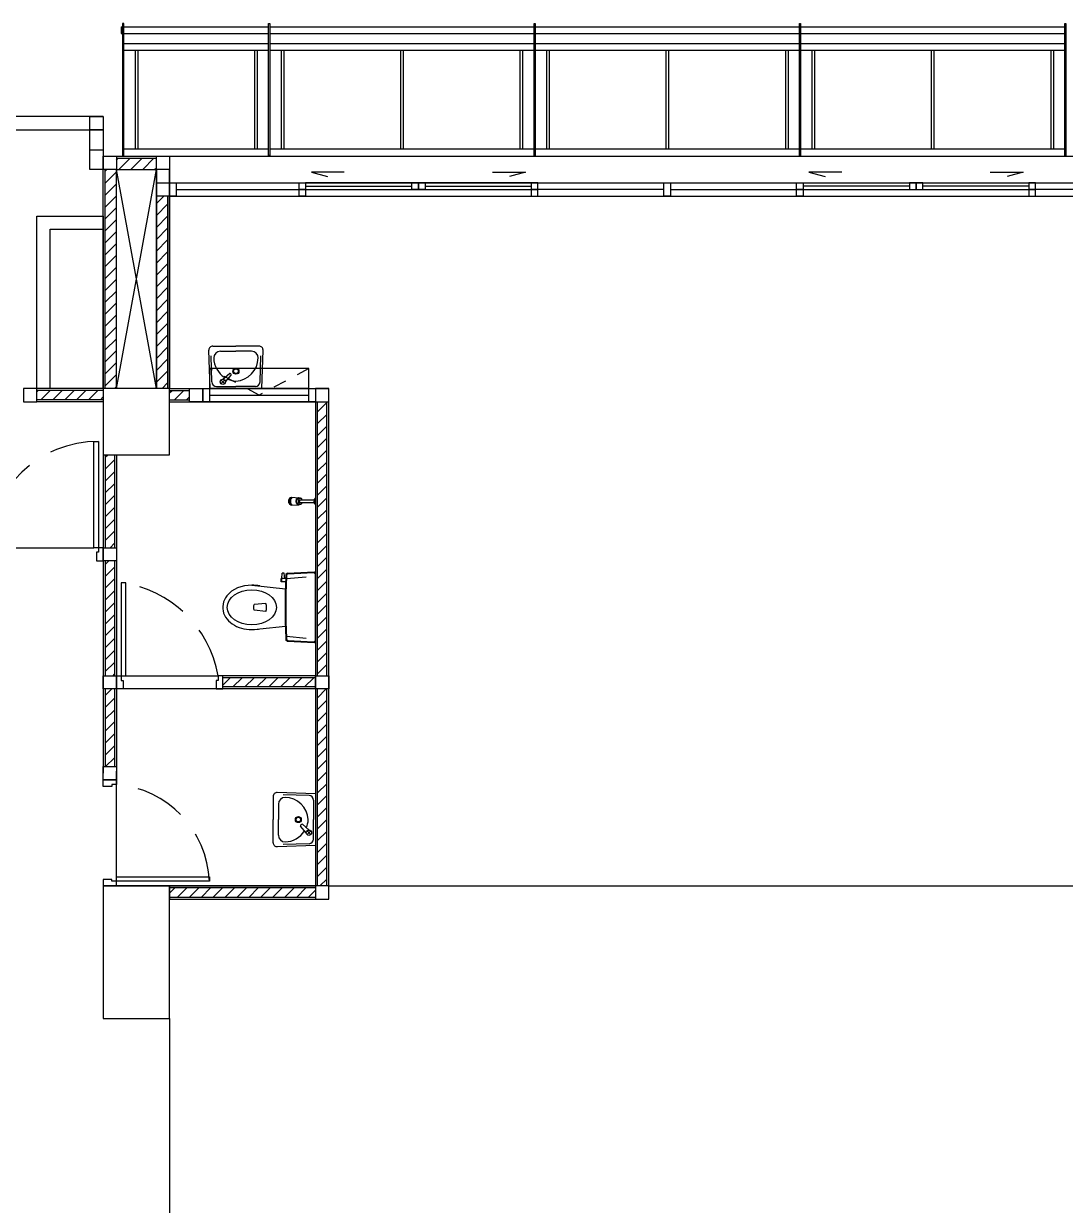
# Model space of a CAD drawing. Header units: millimetres. Extents: x -398 to 816, y -1 to 208.
# Drawn here: x 412.07 to 419.92, y 35.49 to 44.4 of the extents above; entities that cross this region are included whole.
import ezdxf

# ---------------------------------------------------------------- set-up
doc = ezdxf.new("R2010")
doc.units = ezdxf.units.MM
doc.linetypes.add('DASHED', pattern=[0.75, 0.5, -0.25])
for name, color, linetype in [('AA_Column', 5, 'Continuous'), ('AA_Door', 3, 'Continuous'), ('AA_Floor', 31, 'Continuous'), ('AA_furn', 11, 'Continuous'), ('AA_Hatch', 8, 'Continuous'), ('AA_Roof', 6, 'Continuous'), ('AA_Wall', 1, 'Continuous'), ('AA_Window', 4, 'Continuous')]:
    doc.layers.add(name, color=color, linetype=linetype)

msp = doc.modelspace()

# ---------------------------------------------------------------- linework, layer by layer
at = {"color": 9}
for p, q in [((413.4923, 41.9689), (413.6664, 41.9689)), ((413.8404, 41.9689), (413.6664, 41.9689)), ((413.4714, 41.6489), (413.4624, 41.938)), ((413.4849, 41.6978), (413.4787, 41.8939)), ((413.5489, 41.9289), (413.6664, 41.9289)), ((413.7839, 41.9289), (413.6664, 41.9289)), ((413.8479, 41.6978), (413.854, 41.8939)), ((413.8614, 41.6489), (413.8704, 41.938)), ((413.5535, 41.6848), (413.5818, 41.7131)), ((413.5535, 41.7131), (413.5818, 41.6848)), ((413.5664, 41.7189), (413.6172, 41.7626)), ((413.5876, 41.6977), (413.6313, 41.7484)), ((413.8614, 41.6489), (413.4714, 41.6489)), ((413.5198, 41.6639), (413.6664, 41.6639)), ((413.8129, 41.6639), (413.6664, 41.6639)), ((414.0819, 40.8024), (414.0686, 40.8034)), ((414.0828, 40.811), (414.07, 40.8101)), ((414.07, 40.8101), (414.07, 40.8101)), ((414.0867, 40.8177), (414.0739, 40.8187)), ((414.0919, 40.8252), (414.079, 40.8243)), ((414.079, 40.8243), (414.079, 40.8244)), ((414.0839, 40.8284), (414.1393, 40.8258)), ((414.1524, 40.8224), (414.1384, 40.8224)), ((414.0819, 40.7954), (414.0685, 40.7944)), ((414.0828, 40.7871), (414.0697, 40.7881)), ((414.086, 40.7803), (414.0731, 40.7794)), ((414.0775, 40.7739), (414.0775, 40.7738)), ((414.0904, 40.7729), (414.0775, 40.7739)), ((414.0839, 40.7695), (414.1392, 40.7719)), ((414.1524, 40.7755), (414.1384, 40.7755)), ((413.9464, 38.573), (413.9464, 38.3989)), ((414.2664, 38.5939), (413.9773, 38.603)), ((414.2175, 38.5805), (414.0214, 38.5866)), ((414.2664, 38.5939), (414.2664, 38.2039)), ((413.9864, 38.5164), (413.9864, 38.3989)), ((414.2514, 38.5455), (414.2514, 38.3989)), ((413.9464, 38.2249), (413.9464, 38.3989)), ((413.9864, 38.2814), (413.9864, 38.3989)), ((414.2514, 38.2524), (414.2514, 38.3989)), ((414.1964, 38.299), (414.1527, 38.3497)), ((414.2176, 38.3202), (414.1669, 38.3639)), ((414.2305, 38.2861), (414.2022, 38.3144)), ((414.2022, 38.2861), (414.2305, 38.3144)), ((414.2175, 38.2174), (414.0214, 38.2113)), ((414.2664, 38.2039), (413.9773, 38.1949))]:
    msp.add_line(p, q, dxfattribs=at)
for points in [[(414.0851, 40.7696, -0.021721), (414.0839, 40.7695, -0.137703), (414.0767, 40.7715, -0.107036), (414.0697, 40.7781, -0.080802), (414.0655, 40.7872, -0.068708), (414.0639, 40.7989, -0.068708), (414.0655, 40.8106, -0.080802), (414.0697, 40.8197, -0.107036), (414.0767, 40.8263, -0.137703), (414.0839, 40.8284, -0.011582), (414.0845, 40.8284, -0.107036)], [(414.0685, 40.7944, -0.019373), (414.0684, 40.7984, -0.026088), (414.0686, 40.8034, -0.070474)], [(414.07, 40.8101, -0.075588), (414.0739, 40.8187, -0.107036)], [(414.079, 40.8244, -0.02862), (414.0812, 40.8258, -0.137703), (414.0884, 40.8279, -0.011582), (414.089, 40.8279, -0.107036)], [(414.1472, 40.7755, -0.037038), (414.1447, 40.7737, -0.138318), (414.1381, 40.7719, -0.138318), (414.1316, 40.7737, -0.107063), (414.1252, 40.7798, -0.080523), (414.1214, 40.7881, -0.068353), (414.1199, 40.7989, -0.068353), (414.1214, 40.8096, -0.080523), (414.1252, 40.818, -0.107063), (414.1316, 40.824, -0.138318), (414.1381, 40.8259, -0.138318), (414.1447, 40.824, -0.034344), (414.147, 40.8224, -0.080523)], [(414.1384, 40.7755, -0.166556), (414.1341, 40.777, -0.10552), (414.1295, 40.7824, -0.068258), (414.1269, 40.7895, -0.054428), (414.1259, 40.7989, -0.054428), (414.1269, 40.8084, -0.068258), (414.1295, 40.8155, -0.10552), (414.1341, 40.8209, -0.166556), (414.1384, 40.8224, -0.166556)], [(414.1637, 40.7889, -0.063152), (414.1612, 40.7824, -0.10552), (414.1567, 40.777, -0.166556), (414.1524, 40.7755, -0.166556), (414.1481, 40.777, -0.10552), (414.1435, 40.7824, -0.068258), (414.1409, 40.7895, -0.054428), (414.1399, 40.7989, -0.054428), (414.1409, 40.8084, -0.068258), (414.1435, 40.8155, -0.10552), (414.1481, 40.8209, -0.166556), (414.1524, 40.8224, -0.166556), (414.1567, 40.8209, -0.10552), (414.1612, 40.8155, -0.063152), (414.1637, 40.8089, -0.054428)], [(414.1516, 40.7889, -0.130501), (414.149, 40.7896, -0.106504), (414.1465, 40.7919, -0.08409), (414.145, 40.795, -0.073064), (414.1444, 40.7989, -0.073064), (414.145, 40.8029, -0.08409), (414.1465, 40.806, -0.106504), (414.149, 40.8082, -0.130501), (414.1516, 40.8089, -0.130501)], [(414.0731, 40.7794, -0.064149), (414.07, 40.7867, -0.004199), (414.0697, 40.7881, -0.027357)], [(414.0846, 40.7695, -0.06826), (414.0812, 40.771, -0.050457), (414.0775, 40.7738, -0.080802)]]:
    msp.add_lwpolyline(points, format="xyb", dxfattribs=at)
for points in [[(414.1516, 40.8089), (414.2564, 40.8089)], [(414.2634, 40.8209), (414.2564, 40.8114), (414.2564, 40.8089)], [(414.2564, 40.8089), (414.2564, 40.7989)], [(414.2564, 40.7889), (414.2564, 40.7989)], [(414.2664, 40.7989), (414.2664, 40.8209), (414.2634, 40.8209)], [(414.2634, 40.8209), (414.2634, 40.7989)], [(414.2664, 40.7989), (414.2664, 40.7769), (414.2634, 40.7769)], [(414.2634, 40.7769), (414.2634, 40.7989)], [(414.1516, 40.7889), (414.2564, 40.7889)], [(414.2634, 40.7769), (414.2564, 40.7864), (414.2564, 40.7889)]]:
    msp.add_lwpolyline(points, dxfattribs=at)
for centre, radius in [((413.6664, 41.7789), 0.0225), ((413.6664, 41.7789), 0.0175), ((413.5677, 41.6989), 0.02), ((414.1364, 38.3989), 0.0225), ((414.1364, 38.3989), 0.0175), ((414.2164, 38.3002), 0.02)]:
    msp.add_circle(centre, radius, dxfattribs=at)
for centre, radius, start, end in [((413.4923, 41.9389), 0.03, 90, 181.78991), ((413.8404, 41.9389), 0.03, 358.21009, 90), ((413.5489, 41.8789), 0.05, 90, 180), ((413.6781, 41.8828), 0.1793, 181.24443, 237.37062), ((413.6546, 41.8828), 0.1793, 273.75334, 358.75557), ((413.7839, 41.8789), 0.05, 0, 90), ((413.5198, 41.6989), 0.035, 181.78991, 270), ((413.6781, 41.8828), 0.1793, 246.2049, 266.24666), ((413.6189, 41.7502), 0.0125, 351.8699, 98.1301), ((413.8129, 41.6989), 0.035, 270, 358.21009), ((414.1811, 40.7989), 0.0438, 167.53823, 180), ((414.1811, 40.7989), 0.0438, 180, 192.46177), ((414.1657, 40.8024), 0.0279, 151.91881, 167.53823), ((414.1559, 40.8076), 0.0169, 127.82457, 151.91881), ((414.1499, 40.8154), 0.007, 90, 127.82457), ((414.1499, 40.8154), 0.007, 79.65337, 90), ((414.1657, 40.7955), 0.0279, 192.46177, 208.08119), ((414.1559, 40.7903), 0.0169, 208.08119, 232.17543), ((414.1499, 40.7825), 0.007, 232.17543, 270), ((414.1499, 40.7825), 0.007, 270, 280.34663), ((413.9764, 38.573), 0.03, 88.21009, 180), ((414.2164, 38.5455), 0.035, 0, 88.21009), ((414.0364, 38.5164), 0.05, 90, 180), ((414.0325, 38.3872), 0.1793, 3.75334, 88.75557), ((414.0325, 38.4107), 0.1793, 336.2049, 356.24666), ((414.0325, 38.4107), 0.1793, 271.24443, 327.37062), ((414.1651, 38.3515), 0.0125, 81.8699, 188.1301), ((413.9764, 38.2249), 0.03, 180, 271.78991), ((414.0364, 38.2814), 0.05, 180, 270), ((414.2164, 38.2524), 0.035, 271.78991, 0)]:
    msp.add_arc(centre, radius, start, end, dxfattribs=at)
at = {"layer": 'AA_Column', "color": 9}
for p, q in [((413.1664, 41.6489), (412.6664, 41.6489)), ((412.6664, 41.6489), (412.6664, 41.1489)), ((413.1664, 41.1489), (413.1664, 41.6489)), ((412.6664, 41.1489), (413.1664, 41.1489)), ((413.1664, 37.8989), (412.6664, 37.8989)), ((412.6664, 37.8989), (412.6664, 36.8989)), ((413.1664, 37.8989), (412.6664, 37.8989)), ((412.6664, 37.8989), (412.6664, 36.8989)), ((413.1664, 37.8989), (412.6664, 37.8989)), ((412.6664, 37.8989), (412.6664, 36.8989)), ((413.1664, 36.8989), (413.1664, 37.8989)), ((413.1664, 36.8989), (413.1664, 37.8989)), ((413.1664, 36.8989), (413.1664, 37.8989)), ((412.6664, 36.8989), (413.1664, 36.8989)), ((412.6664, 36.8989), (413.1664, 36.8989)), ((412.6664, 36.8989), (413.1664, 36.8989))]:
    msp.add_line(p, q, dxfattribs=at)
at = {"layer": 'AA_Door', "color": 9}
for p, q in [((412.8364, 40.1839), (412.8014, 40.1839)), ((412.8014, 40.1839), (412.8014, 39.4839)), ((412.8364, 39.4839), (412.8364, 40.1839)), ((412.7664, 39.3839), (412.7664, 39.4839)), ((412.7664, 39.4839), (412.8014, 39.4839)), ((412.8014, 39.4839), (412.8014, 39.4489)), ((412.8014, 39.4839), (412.8364, 39.4839)), ((413.5664, 39.4839), (413.5314, 39.4839)), ((413.5314, 39.4839), (413.5314, 39.4489)), ((413.5664, 39.3839), (413.5664, 39.4839)), ((412.8164, 39.3839), (412.7664, 39.3839)), ((412.8014, 39.4489), (412.8164, 39.4489)), ((412.8164, 39.4489), (412.8164, 39.3839)), ((413.5314, 39.4489), (413.5164, 39.4489)), ((413.5164, 39.4489), (413.5164, 39.3839)), ((413.5164, 39.3839), (413.5664, 39.3839)), ((412.6664, 38.6989), (412.7664, 38.6989)), ((412.6664, 38.6489), (412.6664, 38.6989)), ((412.7664, 38.6639), (412.7314, 38.6639)), ((412.7314, 38.6639), (412.7314, 38.6489)), ((412.7664, 38.6989), (412.7664, 38.6639)), ((412.7314, 38.6489), (412.6664, 38.6489)), ((412.7314, 37.9489), (412.6664, 37.9489)), ((412.6664, 37.9489), (412.6664, 37.8989)), ((412.7314, 37.9339), (412.7314, 37.9489)), ((412.7664, 37.9689), (413.4664, 37.9689)), ((412.7664, 37.9339), (412.7664, 37.9689)), ((413.4664, 37.9689), (413.4664, 37.9339)), ((412.6664, 37.8989), (412.7664, 37.8989)), ((412.7664, 37.9339), (412.7314, 37.9339)), ((413.4664, 37.9339), (412.7664, 37.9339)), ((412.7664, 37.8989), (412.7664, 37.9339))]:
    msp.add_line(p, q, dxfattribs=at)
msp.add_lwpolyline([(412.5964, 40.4489), (412.5964, 41.2489), (412.6314, 41.2489), (412.6314, 40.4489)], close=True, dxfattribs=at)
msp.add_lwpolyline([(412.6664, 40.3489), (412.6664, 40.4489), (412.6314, 40.4489), (412.6314, 40.4139), (412.6164, 40.4139), (412.6164, 40.3489), (412.6664, 40.3489)], dxfattribs=at)
at = {"layer": 'AA_Door', "color": 9, "linetype": 'DASHED', "ltscale": 0.75}
for centre, radius, start, end in [((412.6238, 40.4263), 0.8227, 89.47074, 178.42045), ((412.6918, 39.339), 0.852, 9.79491, 82.60876), ((412.7027, 37.9022), 0.7644, 2.37713, 85.2192)]:
    msp.add_arc(centre, radius, start, end, dxfattribs=at)
at = {"layer": 'AA_Floor', "color": 9}
for p, q in [((413.1664, 43.3989), (444.6664, 43.3989)), ((412.1664, 42.9489), (412.6664, 42.9489)), ((412.1664, 41.6489), (412.1664, 42.9489)), ((412.6664, 42.9489), (412.6664, 41.6489)), ((412.2664, 42.8489), (412.6664, 42.8489)), ((412.2664, 41.6489), (412.2664, 42.8489)), ((412.6664, 42.8489), (412.6664, 41.6489)), ((412.6664, 41.6489), (412.1664, 41.6489)), ((412.6664, 41.6489), (412.2664, 41.6489)), ((411.8014, 40.4489), (412.5964, 40.4489)), ((412.7664, 39.4839), (413.5314, 39.4839)), ((413.5664, 39.3839), (412.8164, 39.3839)), ((412.7664, 37.8989), (412.7664, 38.7639)), ((412.7664, 37.8989), (412.7664, 38.6989)), ((414.3664, 37.8989), (420.6664, 37.8989)), ((413.1664, 36.8989), (413.1664, 31.8989))]:
    msp.add_line(p, q, dxfattribs=at)
at = {"layer": 'AA_furn', "color": 9}
for p, q in [((414.0539, 40.2572), (414.2564, 40.2664)), ((414.2664, 40.2564), (414.2564, 40.2664)), ((414.0068, 40.1925), (414.0068, 40.2175)), ((414.0418, 40.2175), (414.0068, 40.2175)), ((414.0406, 40.1925), (414.0068, 40.1925)), ((414.0118, 40.2175), (414.0153, 40.2572)), ((414.0118, 40.1925), (414.0118, 40.2175)), ((414.0308, 40.2572), (414.0153, 40.2572)), ((414.0343, 40.2175), (414.0308, 40.2572)), ((414.0539, 40.2572), (414.0433, 40.2468)), ((414.0468, 40.2172), (414.1964, 40.2303)), ((414.0561, 40.2523), (414.0482, 40.2446)), ((414.0561, 40.2523), (414.2544, 40.2613)), ((414.2664, 40.2494), (414.2544, 40.2613)), ((414.2664, 39.7414), (414.2664, 40.2564)), ((413.786, 40.1664), (414.0386, 40.1399)), ((413.8926, 40.0289), (413.8026, 40.0199)), ((413.8926, 39.9689), (413.8026, 39.9779)), ((413.8463, 39.8378), (414.0386, 39.8579)), ((414.0539, 39.7406), (414.0433, 39.7511)), ((414.0464, 39.7808), (414.1964, 39.7677)), ((414.0561, 39.7455), (414.0482, 39.7533)), ((414.2564, 39.7314), (414.0539, 39.7406)), ((414.2544, 39.7365), (414.0561, 39.7455)), ((414.2664, 39.7485), (414.2544, 39.7365)), ((414.2664, 39.7414), (414.2564, 39.7314))]:
    msp.add_line(p, q, dxfattribs=at)
for centre, radius, start, end in [((418.4648, 39.9989), 4.4284, 176.79172, 183.20828), ((418.4648, 39.9989), 4.4234, 176.81664, 183.18336), ((413.8442, 39.9989), 0.0466, 153.215, 206.785), ((413.8048, 39.9989), 0.0928, 341.13815, 18.86185)]:
    msp.add_arc(centre, radius, start, end, dxfattribs=at)
msp.add_ellipse((413.786, 39.9989), major_axis=(0.185, 0), ratio=0.716216, dxfattribs=at)
msp.add_open_spline([(413.8451, 40.1602), (413.8255, 40.1644), (413.8052, 40.1665), (413.7112, 40.1661), (413.6379, 40.1371), (413.5682, 40.0487), (413.5583, 39.999), (413.5885, 39.9119), (413.6256, 39.8766), (413.7177, 39.8344), (413.773, 39.827), (413.8324, 39.8351), (413.8394, 39.8363), (413.8463, 39.8378)], degree=3, knots=[1.286089, 1.286089, 1.286089, 1.286089, 1.576268, 1.576268, 2.627882, 2.627882, 3.385411, 3.385411, 4.14294, 4.14294, 4.900469, 4.900469, 5.002966, 5.002966, 5.002966, 5.002966], dxfattribs=at)
at = {"layer": 'AA_Hatch', "color": 9}
for p, q in [((412.7664, 43.371), (412.7793, 43.3839)), ((412.7841, 43.2989), (412.8691, 43.3839)), ((412.8739, 43.2989), (412.9589, 43.3839)), ((412.9637, 43.2989), (413.0487, 43.3839)), ((412.6814, 43.286), (412.6943, 43.2989)), ((413.0535, 43.2989), (413.0664, 43.3118)), ((412.6814, 43.1962), (412.7664, 43.2812)), ((412.6814, 43.1064), (412.7664, 43.1914)), ((412.6814, 43.0166), (412.7664, 43.1016)), ((413.0664, 43.0424), (413.1229, 43.0989)), ((413.0664, 42.9526), (413.1514, 43.0376)), ((412.6814, 42.9268), (412.7664, 43.0118)), ((413.0664, 42.8628), (413.1514, 42.9478)), ((412.6814, 42.837), (412.7664, 42.922)), ((413.0664, 42.773), (413.1514, 42.858)), ((412.6814, 42.7472), (412.7664, 42.8322)), ((413.0664, 42.6832), (413.1514, 42.7682)), ((412.6814, 42.6574), (412.7664, 42.7424)), ((413.0664, 42.5934), (413.1514, 42.6784)), ((412.6814, 42.5676), (412.7664, 42.6526)), ((413.0664, 42.5036), (413.1514, 42.5886)), ((412.6814, 42.4778), (412.7664, 42.5628)), ((413.0664, 42.4138), (413.1514, 42.4988)), ((412.6814, 42.388), (412.7664, 42.473)), ((413.0664, 42.324), (413.1514, 42.409)), ((412.6814, 42.2982), (412.7664, 42.3832)), ((413.0664, 42.2342), (413.1514, 42.3192)), ((412.6814, 42.2084), (412.7664, 42.2934)), ((413.0664, 42.1444), (413.1514, 42.2294)), ((412.6814, 42.1186), (412.7664, 42.2036)), ((413.0664, 42.0546), (413.1514, 42.1396)), ((412.6814, 42.0288), (412.7664, 42.1138)), ((413.0664, 41.9648), (413.1514, 42.0498)), ((412.6814, 41.939), (412.7664, 42.024)), ((413.0664, 41.875), (413.1514, 41.96)), ((412.6814, 41.8492), (412.7664, 41.9342)), ((413.0664, 41.7851), (413.1514, 41.8701)), ((412.6814, 41.7594), (412.7664, 41.8444)), ((413.0664, 41.6953), (413.1514, 41.7803)), ((412.6814, 41.6696), (412.7664, 41.7546)), ((413.1098, 41.6489), (413.1514, 41.6905)), ((412.1664, 41.6239), (412.1765, 41.6339)), ((412.1963, 41.5639), (412.2663, 41.6339)), ((412.2861, 41.5639), (412.3561, 41.6339)), ((412.3759, 41.5639), (412.4459, 41.6339)), ((412.4657, 41.5639), (412.5357, 41.6339)), ((412.5555, 41.5639), (412.6255, 41.6339)), ((412.7506, 41.6489), (412.7664, 41.6648)), ((413.1664, 41.6157), (413.1846, 41.6339)), ((413.2044, 41.5639), (413.2744, 41.6339)), ((412.6453, 41.5639), (412.6664, 41.585)), ((413.2942, 41.5639), (413.3164, 41.5861)), ((414.2814, 41.4735), (414.3514, 41.5435)), ((414.2814, 41.3837), (414.3514, 41.4537)), ((414.2814, 41.2939), (414.3514, 41.3639)), ((414.2814, 41.2041), (414.3514, 41.2741)), ((414.2814, 41.1143), (414.3514, 41.1843)), ((412.6814, 41.1307), (412.6996, 41.1489)), ((412.6814, 41.0409), (412.7514, 41.1109)), ((414.2814, 41.0245), (414.3514, 41.0945)), ((412.6814, 40.9511), (412.7514, 41.0211)), ((414.2814, 40.9347), (414.3514, 41.0047)), ((412.6814, 40.8613), (412.7514, 40.9313)), ((414.2814, 40.8449), (414.3514, 40.9149)), ((412.6814, 40.7715), (412.7514, 40.8415)), ((414.2814, 40.7551), (414.3514, 40.8251)), ((412.6814, 40.6817), (412.7514, 40.7517)), ((414.2814, 40.6653), (414.3514, 40.7353)), ((412.6814, 40.5919), (412.7514, 40.6619)), ((414.2814, 40.5755), (414.3514, 40.6455)), ((412.6814, 40.5021), (412.7514, 40.5721)), ((414.2814, 40.4857), (414.3514, 40.5557)), ((412.718, 40.4489), (412.7514, 40.4823)), ((414.2814, 40.3959), (414.3514, 40.4659)), ((414.2814, 40.3061), (414.3514, 40.3761)), ((412.6814, 40.3225), (412.7078, 40.3489)), ((412.6814, 40.2327), (412.7514, 40.3027)), ((414.2814, 40.2163), (414.3514, 40.2863)), ((412.6814, 40.1429), (412.7514, 40.2129)), ((414.2814, 40.1265), (414.3514, 40.1965)), ((412.6814, 40.0531), (412.7514, 40.1231)), ((414.2814, 40.0367), (414.3514, 40.1067)), ((412.6814, 39.9633), (412.7514, 40.0333)), ((414.2814, 39.9469), (414.3514, 40.0169)), ((412.6814, 39.8735), (412.7514, 39.9435)), ((414.2814, 39.8571), (414.3514, 39.9271)), ((412.6814, 39.7837), (412.7514, 39.8537)), ((414.2814, 39.7673), (414.3514, 39.8373)), ((412.6814, 39.6939), (412.7514, 39.7639)), ((414.2814, 39.6775), (414.3514, 39.7475)), ((412.6814, 39.6041), (412.7514, 39.6741)), ((414.2814, 39.5877), (414.3514, 39.6577)), ((412.6814, 39.5143), (412.7514, 39.5843)), ((414.2814, 39.4978), (414.3514, 39.5678)), ((412.7408, 39.4839), (412.7514, 39.4945)), ((413.5664, 39.4115), (413.6239, 39.4689)), ((413.6437, 39.3989), (413.7137, 39.4689)), ((413.7335, 39.3989), (413.8035, 39.4689)), ((413.8233, 39.3989), (413.8933, 39.4689)), ((413.9131, 39.3989), (413.9831, 39.4689)), ((414.0029, 39.3989), (414.0729, 39.4689)), ((414.0927, 39.3989), (414.1627, 39.4689)), ((414.1825, 39.3989), (414.2525, 39.4689)), ((412.6814, 39.3347), (412.7306, 39.3839)), ((414.2814, 39.3182), (414.3471, 39.3839)), ((412.6814, 39.2449), (412.7514, 39.3149)), ((414.2814, 39.2284), (414.3514, 39.2984)), ((412.6814, 39.1551), (412.7514, 39.2251)), ((414.2814, 39.1386), (414.3514, 39.2086)), ((412.6814, 39.0653), (412.7514, 39.1353)), ((414.2814, 39.0488), (414.3514, 39.1188)), ((412.6814, 38.9755), (412.7514, 39.0455)), ((414.2814, 38.959), (414.3514, 39.029)), ((412.6814, 38.8857), (412.7514, 38.9557)), ((414.2814, 38.8692), (414.3514, 38.9392)), ((412.6844, 38.7989), (412.7514, 38.8659)), ((414.2814, 38.7794), (414.3514, 38.8494)), ((414.2814, 38.6896), (414.3514, 38.7596)), ((414.2814, 38.5998), (414.3514, 38.6698)), ((414.2814, 38.51), (414.3514, 38.58)), ((414.2814, 38.4202), (414.3514, 38.4902)), ((414.2814, 38.3304), (414.3514, 38.4004)), ((414.2814, 38.2406), (414.3514, 38.3106)), ((414.2814, 38.1508), (414.3514, 38.2208)), ((414.2814, 38.061), (414.3514, 38.131)), ((414.2814, 37.9712), (414.3514, 38.0412)), ((414.2989, 37.8989), (414.3514, 37.9514)), ((413.1664, 37.844), (413.2063, 37.8839)), ((413.2261, 37.8139), (413.2961, 37.8839)), ((413.3159, 37.8139), (413.3859, 37.8839)), ((413.4057, 37.8139), (413.4757, 37.8839)), ((413.4955, 37.8139), (413.5655, 37.8839)), ((413.5853, 37.8139), (413.6553, 37.8839)), ((413.6751, 37.8139), (413.7451, 37.8839)), ((413.7649, 37.8139), (413.8349, 37.8839)), ((413.8547, 37.8139), (413.9247, 37.8839)), ((413.9445, 37.8139), (414.0145, 37.8839)), ((414.0343, 37.8139), (414.1043, 37.8839)), ((414.1241, 37.8139), (414.1941, 37.8839)), ((414.2139, 37.8139), (414.2664, 37.8664))]:
    msp.add_line(p, q, dxfattribs=at)
at = {"layer": 'AA_Roof', "color": 9}
for p, q in [((412.8024, 44.3739), (412.8024, 44.3239)), ((412.8024, 44.3739), (412.8124, 44.3739)), ((412.8204, 44.3989), (412.8124, 44.3989)), ((412.8124, 44.3989), (412.8124, 43.4049)), ((412.8204, 43.4049), (412.8204, 44.3989)), ((412.8204, 44.3739), (413.9124, 44.3739)), ((413.9124, 44.3989), (413.9204, 44.3989)), ((413.9124, 43.4049), (413.9124, 44.3989)), ((413.9204, 44.3989), (413.9204, 43.4049)), ((413.9204, 44.3739), (415.9124, 44.3739)), ((415.9204, 44.3739), (417.9124, 44.3739)), ((417.9204, 44.3739), (419.9124, 44.3739)), ((412.8024, 44.3239), (412.8124, 44.3239)), ((412.8204, 44.3239), (413.9124, 44.3239)), ((413.9204, 44.3239), (415.9124, 44.3239)), ((415.9204, 44.3239), (417.9124, 44.3239)), ((417.9204, 44.3239), (419.9124, 44.3239)), ((412.8204, 44.2489), (413.9124, 44.2489)), ((412.8204, 44.1989), (413.9124, 44.1989)), ((412.9064, 44.1989), (412.9064, 43.4549)), ((412.9264, 44.1989), (412.9264, 43.4549)), ((413.8064, 44.1989), (413.8064, 43.4549)), ((413.8264, 44.1989), (413.8264, 43.4549)), ((413.9204, 44.2489), (415.9124, 44.2489)), ((413.9204, 44.1989), (415.9124, 44.1989)), ((414.0064, 44.1989), (414.0064, 43.4549)), ((414.0264, 44.1989), (414.0264, 43.4549)), ((414.9064, 44.1989), (414.9064, 43.4549)), ((414.9264, 44.1989), (414.9264, 43.4549)), ((415.8064, 44.1989), (415.8064, 43.4549)), ((415.8264, 44.1989), (415.8264, 43.4549)), ((415.9204, 44.2489), (417.9124, 44.2489)), ((415.9204, 44.1989), (417.9124, 44.1989)), ((416.0064, 44.1989), (416.0064, 43.4549)), ((416.0264, 44.1989), (416.0264, 43.4549)), ((416.9064, 44.1989), (416.9064, 43.4549)), ((416.9264, 44.1989), (416.9264, 43.4549)), ((417.8064, 44.1989), (417.8064, 43.4549)), ((417.8264, 44.1989), (417.8264, 43.4549)), ((417.9204, 44.2489), (419.9124, 44.2489)), ((417.9204, 44.1989), (419.9124, 44.1989)), ((418.0064, 44.1989), (418.0064, 43.4549)), ((418.0264, 44.1989), (418.0264, 43.4549)), ((418.9064, 44.1989), (418.9064, 43.4549)), ((418.9264, 44.1989), (418.9264, 43.4549)), ((419.8064, 44.1989), (419.8064, 43.4549)), ((419.8264, 44.1989), (419.8264, 43.4549)), ((412.8124, 43.4049), (412.8204, 43.4049)), ((412.8204, 43.4549), (413.9124, 43.4549)), ((413.9204, 43.4049), (413.9124, 43.4049)), ((413.9204, 43.4549), (415.9124, 43.4549)), ((415.9204, 43.4549), (417.9124, 43.4549)), ((417.9204, 43.4549), (419.9124, 43.4549))]:
    msp.add_line(p, q, dxfattribs=at)
for points in [[(415.9124, 44.3989), (415.9204, 44.3989), (415.9204, 43.4049), (415.9124, 43.4049)], [(417.9124, 44.3989), (417.9204, 44.3989), (417.9204, 43.4049), (417.9124, 43.4049)], [(419.9124, 44.3989), (419.9204, 44.3989), (419.9204, 43.4049), (419.9124, 43.4049)]]:
    msp.add_lwpolyline(points, close=True, dxfattribs=at)
at = {"layer": 'AA_Wall', "color": 9}
for p, q in [((412.6664, 43.6989), (407.0164, 43.6989)), ((412.5664, 43.6989), (412.6664, 43.6989)), ((412.5664, 43.5989), (412.5664, 43.6989)), ((412.6664, 43.6989), (412.6664, 43.5989)), ((412.6664, 43.6989), (412.6664, 43.5989)), ((412.6664, 43.6989), (412.6664, 43.5989)), ((407.0164, 43.5989), (412.6664, 43.5989)), ((412.5664, 43.4489), (412.5664, 43.5989)), ((412.6664, 43.5989), (412.5664, 43.5989)), ((412.6664, 43.5989), (412.6664, 43.4489)), ((412.5664, 43.4489), (412.6664, 43.4489)), ((412.5664, 43.2989), (412.5664, 43.4489)), ((412.6664, 43.4489), (412.6664, 43.2989)), ((412.6664, 43.3989), (412.7664, 43.3989)), ((412.6664, 43.2989), (412.6664, 43.3989)), ((412.7664, 43.3989), (413.0664, 43.3989)), ((412.7664, 43.3989), (412.7664, 43.2989)), ((412.7664, 43.3839), (413.0664, 43.3839)), ((413.0664, 43.2989), (413.0664, 43.3989)), ((413.0664, 43.3989), (413.1664, 43.3989)), ((413.1664, 43.3989), (413.1664, 43.2989)), ((412.6664, 43.2989), (412.5664, 43.2989)), ((412.6664, 41.6489), (412.6664, 43.2989)), ((412.7664, 43.2989), (412.6664, 43.2989)), ((412.6814, 41.6489), (412.6814, 43.2989)), ((412.7664, 43.2989), (413.0664, 43.2989)), ((413.0664, 41.6489), (412.7664, 43.2989)), ((412.7664, 41.6489), (413.0664, 43.2989)), ((412.7664, 41.6489), (412.7664, 43.2989)), ((413.0664, 41.6489), (413.0664, 43.2989)), ((413.0664, 43.2989), (413.0664, 41.6489)), ((413.0664, 41.6489), (413.0664, 43.2989)), ((413.1664, 43.2989), (413.0664, 43.2989)), ((413.1664, 41.6489), (413.1664, 43.2989)), ((413.1664, 43.2989), (413.1664, 41.6489)), ((413.1664, 41.6489), (413.1664, 43.2989)), ((413.0664, 43.0989), (413.0664, 43.1989)), ((413.0664, 43.1989), (413.1664, 43.1989)), ((413.0664, 43.1489), (413.0664, 41.6489)), ((413.1664, 43.1989), (413.1664, 43.0989)), ((413.1664, 43.1489), (413.1664, 41.6489)), ((413.1664, 43.0989), (413.0664, 43.0989)), ((413.1514, 43.0989), (413.1514, 41.6489)), ((412.1664, 41.6489), (412.0664, 41.6489)), ((412.0664, 41.6489), (412.0664, 41.5489)), ((412.6664, 41.6489), (412.1664, 41.6489)), ((412.1664, 41.5489), (412.1664, 41.6489)), ((412.6664, 41.6339), (412.1664, 41.6339)), ((413.1664, 41.6489), (414.3664, 41.6489)), ((413.1664, 41.6489), (413.4164, 41.6489)), ((413.1664, 41.6339), (413.3164, 41.6339)), ((413.3164, 41.6489), (413.4164, 41.6489)), ((413.3164, 41.5489), (413.3164, 41.6489)), ((413.4164, 41.6489), (413.4164, 41.5489)), ((414.3664, 41.6489), (414.2664, 41.6489)), ((414.3664, 37.8989), (414.3664, 41.6489)), ((412.0664, 41.5489), (412.1664, 41.5489)), ((412.6664, 41.5639), (412.1664, 41.5639)), ((412.6664, 41.5489), (412.1664, 41.5489)), ((413.1664, 41.5639), (413.3164, 41.5639)), ((413.1664, 41.5489), (414.3664, 41.5489)), ((413.1664, 41.5489), (413.4164, 41.5489)), ((413.4164, 41.5489), (413.3164, 41.5489)), ((414.2664, 41.5489), (414.2664, 37.7989)), ((414.2664, 41.5489), (414.3664, 41.5489)), ((414.2814, 39.4839), (414.2814, 41.5489)), ((414.3514, 39.4839), (414.3514, 41.5489)), ((412.6664, 41.1489), (412.6664, 40.3489)), ((412.6814, 41.1489), (412.6814, 40.4489)), ((412.7514, 41.1489), (412.7514, 40.4489)), ((412.7664, 41.1489), (412.7664, 40.1489)), ((412.7664, 41.1489), (412.7664, 40.3489)), ((412.6664, 40.4489), (412.7664, 40.4489)), ((412.6664, 40.3489), (412.6664, 40.4489)), ((412.6664, 40.4489), (412.7664, 40.4489)), ((412.6664, 40.3489), (412.6664, 40.4489)), ((412.7664, 40.4489), (412.7664, 40.3489)), ((412.7664, 40.4489), (412.7664, 40.3489)), ((412.6664, 40.3489), (412.6664, 38.7489)), ((412.7664, 40.3489), (412.6664, 40.3489)), ((412.7664, 40.3489), (412.6664, 40.3489)), ((412.6814, 40.3489), (412.6814, 39.4839)), ((412.7514, 40.3489), (412.7514, 39.4839)), ((412.7664, 40.3489), (412.7664, 38.7639)), ((412.6664, 39.4839), (412.7664, 39.4839)), ((412.6664, 39.3839), (412.6664, 39.4839)), ((412.7664, 39.4839), (412.7664, 39.3839)), ((414.2664, 39.4839), (413.5664, 39.4839)), ((414.2664, 39.4689), (413.5664, 39.4689)), ((414.2664, 39.4839), (414.3664, 39.4839)), ((414.2664, 39.3839), (414.2664, 39.4839)), ((414.3664, 39.4839), (414.3664, 39.3839)), ((412.7664, 39.3839), (412.6664, 39.3839)), ((412.6814, 39.3839), (412.6814, 38.7989)), ((412.7514, 39.3839), (412.7514, 38.7989)), ((414.2664, 39.3989), (413.5664, 39.3989)), ((414.2664, 39.3839), (413.5664, 39.3839)), ((414.2664, 39.3839), (413.6664, 39.3839)), ((414.3664, 39.3839), (414.2664, 39.3839)), ((414.2814, 37.8989), (414.2814, 39.3839)), ((414.3514, 37.8989), (414.3514, 39.3839)), ((412.6664, 38.7989), (412.7664, 38.7989)), ((412.6664, 38.6989), (412.6664, 38.7989)), ((412.7664, 38.7989), (412.7664, 38.6989)), ((412.7664, 38.6989), (412.6664, 38.6989)), ((413.1664, 37.8989), (413.1664, 37.7989)), ((414.3664, 37.8989), (413.1664, 37.8989)), ((414.3664, 37.8989), (413.1664, 37.8989)), ((414.2664, 37.8839), (413.1664, 37.8839)), ((414.2664, 37.8839), (413.1664, 37.8839)), ((414.3664, 37.7989), (414.3664, 37.8989)), ((414.3664, 37.7989), (414.3664, 37.8989)), ((413.1664, 37.8139), (414.2664, 37.8139)), ((413.1664, 37.8139), (414.2664, 37.8139)), ((413.1664, 37.7989), (414.3664, 37.7989)), ((413.1664, 37.7989), (414.3664, 37.7989))]:
    msp.add_line(p, q, dxfattribs=at)
at = {"layer": 'AA_Window', "color": 9}
for p, q in [((414.4823, 43.2799), (414.2345, 43.2799)), ((414.2345, 43.2799), (414.3552, 43.2475)), ((415.6005, 43.2799), (415.8483, 43.2799)), ((415.8483, 43.2799), (415.7275, 43.2475)), ((417.9845, 43.2799), (418.1052, 43.2475)), ((418.2323, 43.2799), (417.9845, 43.2799)), ((419.3505, 43.2799), (419.5983, 43.2799)), ((419.5983, 43.2799), (419.4775, 43.2475)), ((413.1664, 43.1989), (420.6164, 43.1989)), ((413.1664, 43.0989), (413.1664, 43.1989)), ((413.1664, 43.1989), (413.2164, 43.1989)), ((413.2164, 43.1989), (413.2164, 43.0989)), ((413.2164, 43.1489), (414.1414, 43.1489)), ((414.1414, 43.1489), (414.1414, 43.1989)), ((414.1414, 43.1989), (414.1914, 43.1989)), ((414.1914, 43.1489), (414.1414, 43.1489)), ((414.1414, 43.0989), (414.1414, 43.1489)), ((414.1414, 43.1489), (414.1914, 43.1489)), ((415.8914, 43.1989), (414.1914, 43.1989)), ((414.1914, 43.1989), (414.1914, 43.1489)), ((414.1914, 43.1739), (414.9914, 43.1739)), ((414.1914, 43.1489), (415.0164, 43.1489)), ((414.1914, 43.1489), (414.1914, 43.0989)), ((414.9914, 43.1489), (414.9914, 43.1989)), ((414.9914, 43.1989), (415.0414, 43.1989)), ((415.0414, 43.1489), (414.9914, 43.1489)), ((415.0164, 43.1489), (415.8914, 43.1489)), ((415.0414, 43.1989), (415.0414, 43.1489)), ((415.0414, 43.1489), (415.0414, 43.1989)), ((415.0414, 43.1989), (415.0914, 43.1989)), ((415.0414, 43.1989), (415.0414, 43.1489)), ((415.0914, 43.1489), (415.0414, 43.1489)), ((415.0914, 43.1989), (415.0914, 43.1489)), ((415.0914, 43.1739), (415.8914, 43.1739)), ((416.8914, 43.1489), (415.9414, 43.1489)), ((416.9414, 43.1489), (417.8914, 43.1489)), ((417.9414, 43.1989), (419.6414, 43.1989)), ((418.7414, 43.1739), (417.9414, 43.1739)), ((417.9414, 43.1489), (419.6414, 43.1489)), ((418.7914, 43.1989), (418.7914, 43.1489)), ((419.6414, 43.1739), (418.8414, 43.1739)), ((420.6164, 43.1489), (419.6914, 43.1489)), ((413.1664, 43.0989), (420.6664, 43.0989)), ((413.2164, 43.0989), (413.1664, 43.0989)), ((414.1914, 43.0989), (414.1414, 43.0989)), ((414.2164, 41.7989), (413.4664, 41.7989)), ((413.4664, 41.7989), (413.4664, 41.6489)), ((414.2164, 41.6489), (414.2164, 41.7989)), ((413.4164, 41.5489), (413.4164, 41.6489)), ((413.4164, 41.6489), (413.4664, 41.6489)), ((414.2164, 41.6489), (413.4664, 41.6489)), ((413.4664, 41.6489), (413.4664, 41.5489)), ((413.4664, 41.5989), (414.2164, 41.5989)), ((414.2164, 41.5489), (414.2164, 41.6489)), ((414.2164, 41.6489), (414.2664, 41.6489)), ((414.2664, 41.6489), (414.2664, 41.5489)), ((413.4664, 41.5489), (413.4164, 41.5489)), ((414.2164, 41.5489), (413.4664, 41.5489)), ((414.2664, 41.5489), (414.2164, 41.5489)), ((412.7664, 37.8989), (414.2664, 37.8989))]:
    msp.add_line(p, q, dxfattribs=at)
at = {"layer": 'AA_Window', "color": 9, "linetype": 'DASHED', "ltscale": 0.2}
for p, q in [((413.8414, 41.5989), (413.4664, 41.7989)), ((414.2164, 41.7989), (413.8414, 41.5989))]:
    msp.add_line(p, q, dxfattribs=at)
at = {"layer": 'AA_Window', "color": 9}
for points in [[(415.9414, 43.1489), (415.9414, 43.1989), (415.8914, 43.1989), (415.8914, 43.1489)], [(415.9414, 43.0989), (415.9414, 43.1489), (415.8914, 43.1489), (415.8914, 43.0989)], [(416.8914, 43.0989), (416.8914, 43.1989), (416.9414, 43.1989), (416.9414, 43.0989)], [(417.8914, 43.1489), (417.8914, 43.1989), (417.9414, 43.1989), (417.9414, 43.1489)], [(417.8914, 43.0989), (417.8914, 43.1489), (417.9414, 43.1489), (417.9414, 43.0989)], [(418.7914, 43.1489), (418.7914, 43.1989), (418.7414, 43.1989), (418.7414, 43.1489)], [(418.8414, 43.1489), (418.8414, 43.1989), (418.7914, 43.1989), (418.7914, 43.1489)], [(419.6914, 43.1489), (419.6914, 43.1989), (419.6414, 43.1989), (419.6414, 43.1489)], [(419.6914, 43.0989), (419.6914, 43.1489), (419.6414, 43.1489), (419.6414, 43.0989)]]:
    msp.add_lwpolyline(points, close=True, dxfattribs=at)

doc.saveas('drawing.dxf')
